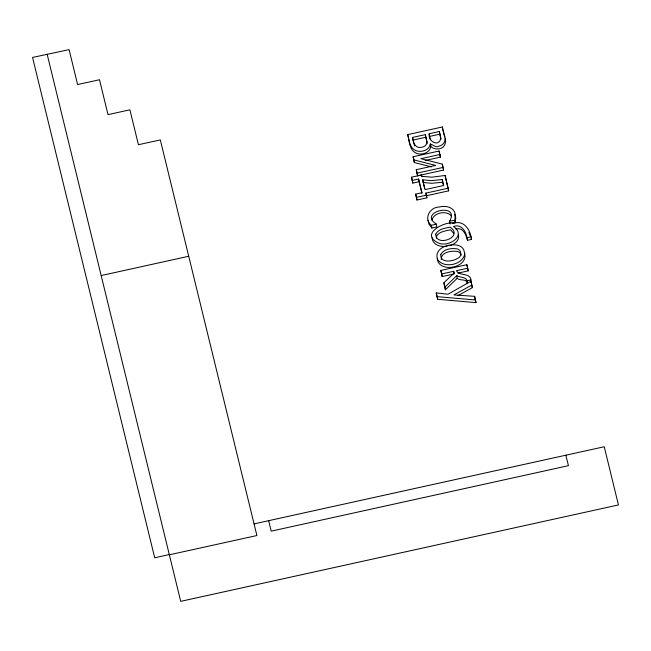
<?xml version="1.0" encoding="UTF-8"?>
<svg xmlns="http://www.w3.org/2000/svg" width="651" height="651" viewBox="0 0 651 651"><rect width="100%" height="100%" fill="white"/><g stroke="black" fill="none" stroke-linecap="round" stroke-linejoin="round"><path stroke-width="0.98" d="M436.235 238.185C436.756 231.707 445.512 230.959 450.573 229.787L453.723 233.408M445.015 138.801C445.39 142.504 442.387 145.645 438.831 146.158C435.356 149.152 429.798 140.535 429.636 146.402C427.048 150.942 420.88 152.261 416.152 150.739C409.528 148.387 409.292 140.282 407.705 134.619L442.387 126.978C442.875 133.333 448.791 141.951 442.94 147.281C439.352 149.665 434.087 149.738 430.946 146.556L430.474 143.912M440.817 138.11C439.279 147.395 427.837 141.755 429.196 133.756L439.352 131.518L440.987 139.224M426.926 141.747C427.268 146.141 422.287 147.834 418.699 147.427C414.06 146.581 413.515 141.169 412.539 137.426L425.355 134.602L427.211 143.407M431.955 220.071C433.647 212.674 446.521 210.061 451.257 215.872M455.692 228.997C462.926 226.947 466.116 234.661 467.508 240.309L471.536 239.422C470.518 230.967 465.099 220.722 454.976 222.862C454.203 218.598 456.856 213.642 453.194 209.972C449.703 206.025 443.827 205.993 439.059 207.026C429.652 207.173 423.321 219.021 431.41 225.368L431.882 228.013L436.797 226.93L436.276 224.082C417.218 211.673 460.639 201.761 449.597 221.145L450.118 224.001M430.287 143.952C432.744 151.561 422.654 155.776 416.616 153.384C409.21 150.471 409.471 141.08 407.705 134.619M457.189 278.286L445.414 289.785L444.942 287.14L456.717 275.642C460.745 278.091 468.199 276.309 467.312 283.454C466.734 278.164 460.054 281.256 457.189 278.286L456.717 275.642M445.414 289.785L443.884 282.794L454.146 273.038L453.714 271.296L441.72 273.933L442.192 276.577L453.267 274.144M470.925 281.24L448.002 294.244L436.243 292.917L437.627 299.297L475.962 302.609L474.603 296.327L453.967 294.927L471.845 285.016L470.925 281.24L472.317 287.661L457.84 295.684M449.157 245.687C454.17 244.768 459.923 240.512 458.45 234.791M169.358 554.815L256.901 535.529L160.317 139.908L138.427 144.725L129.907 109.816L108.017 114.641L99.497 79.731L77.607 84.557L69.087 49.647L32.55 57.434L154.702 557.777L169.293 554.571M413.556 142.317L413.011 140.071L425.827 137.247L425.355 134.602M430.482 139.745L429.668 136.401L439.824 134.163L439.352 131.518M431.41 166.859L414.353 162.563L413.116 156.761L439.132 151.024L440.442 157.127L425.168 160.496M439.978 154.482L420.872 158.689L442.33 164.142L443.6 170.057L417.584 175.786L416.266 169.691L435.674 165.411L413.881 159.918L413.116 156.761M417.584 175.786L417.112 173.142L443.128 167.413M412.791 183.086L411.522 177.194L421.49 174.997L421.832 176.372L432.028 177.17L445.097 175.477L448.677 190.841L426.389 195.756L426.885 197.814L416.917 200.012L415.655 194.112L421.97 192.729L418.626 179.049L412.319 180.441L412.791 183.086L419.098 181.694L418.626 179.049M426.389 195.756L425.917 193.111L448.205 188.196M416.917 200.012L416.445 197.367L426.421 195.17L425.917 193.111M101.174 275.552L188.725 256.266M431.41 225.368L436.276 224.082M454.561 220.274L449.597 221.145M452.087 223.562L454.048 223.13M454.813 214.366L455.798 218.052L455.033 222.919C443.445 221.055 418.837 234.84 439.409 243.393C449.426 246.941 466.637 235.499 453.495 226.458C461.364 223.651 465.774 231.097 467.036 237.664L471.064 236.777M442.192 276.577L440.865 270.442L466.889 264.713L468.207 270.849L457.832 273.135M467.735 268.204L456.416 270.694C459.801 276.895 472.211 271.638 471.088 282.624M466.84 280.809L470.616 279.979M254.061 523.892L604.242 446.749L618.45 504.932L180.718 601.353L47.141 54.22M447.213 246.102C441.207 247.559 432.321 245.004 432.158 237.688M422.67 179.806L425.062 189.612L443.673 185.519L442.224 179.57L431.279 180.644L422.67 179.806L424.574 188.334M443.526 185.616L442.696 182.215L431.751 183.289L423.142 182.451M436.243 292.917L437.155 296.653L475.49 299.965M431.882 228.013L428.952 224.115L428.041 220.241M468.899 232.415L470.502 236.435M470.315 280.321L470.852 281.68M461.168 255.192L460.705 253.939A6.079 4.866 -10.1 0 0 457.686 251.522C451.981 250.529 440.719 251.831 441.256 259.578M464.472 253.068C469.225 267.748 438.383 273.9 437.212 258.309M471.047 238.006L471.536 239.422M413.743 143.065L414.646 145.873M565.874 455.204L568.429 465.677L271.207 531.151L268.651 520.678M443.087 130.542L444.649 136.962M439.824 134.163L440.686 137.695M439.816 154.539L440.442 157.127M443.005 167.6L443.6 170.057M448.677 190.841L445.097 175.477M468.207 270.849L466.889 264.713M475.962 302.609L474.603 296.327M425.827 137.247L426.844 141.43M416.266 169.691L417.112 173.142M440.865 270.442L441.72 273.933M443.884 282.794L444.942 287.14M419.098 181.694L421.962 193.42M411.522 177.194L412.319 180.441M415.655 194.112L416.445 197.367M467.036 237.664L467.508 240.309M471.845 285.016L472.317 287.661M442.387 126.978L442.859 129.622M442.33 164.142L442.802 166.786M439.132 151.024L439.604 153.669M442.224 179.57L442.696 182.215M429.196 133.756L429.668 136.401M453.714 271.296L454.186 273.941M426.421 195.17L426.885 197.814M421.49 174.997L421.807 176.763M412.539 137.426L413.011 140.071M413.881 159.918L414.353 162.563M437.155 296.653L437.627 299.297M435.771 234.116C435.674 247.616 464.44 237.005 450.11 227.142C445.024 228.224 438.318 228.94 435.771 234.116M464.741 253.76C463.097 264.851 443.998 268.847 437.724 259.708C433.005 247.925 450.5 242.416 459.224 245.777A10.628 8.504 -10.1 0 1 463.764 249.781L464.741 253.76M440.825 254.378C439.938 264.16 454.528 261.417 459.264 257.267A6.03 4.834 -10.1 0 0 460.859 253.857L460.233 251.294A6.079 4.866 -10.1 0 0 457.214 248.877C451.631 248.007 443.77 248.894 440.825 254.378"/></g></svg>
